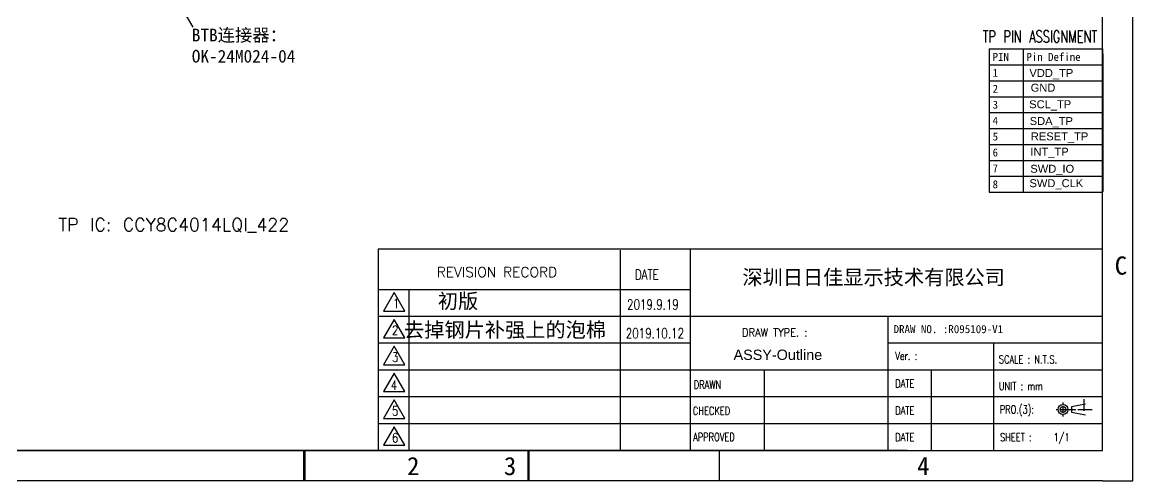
# Model space of a CAD drawing. Header units: millimetres. Extents: x 37 to 234, y -216 to -66.
# Drawn here: x 102.4 to 233.7, y -215.8 to -161.6 of the extents above; entities that cross this region are included whole.
import ezdxf

# ---------------------------------------------------------------- set-up
doc = ezdxf.new("R2010")
doc.units = ezdxf.units.MM
doc.layers.add('dim', color=1, linetype='Continuous', lineweight=9)
doc.styles.add('C-E02$0$HZ', font='txt.shx', dxfattribs={"bigfont": 'HZTXT0'})
doc.styles.get("Standard").update_dxf_attribs({"font": 'txt', "bigfont": 'gbcbig.shx'})
doc.styles.add('STYLE1', font='', dxfattribs={"width": 0.9})
doc.styles.add('style10', font='romanc.shx')
doc.styles.add('ZIF', font='romans.shx', dxfattribs={"width": 0.8, "bigfont": 'gbcbig.shx'})
doc.styles.add('仿宋', font='simfang.ttf', dxfattribs={"height": 2.5})
doc.styles.add('宋体', font='')
doc.styles.get('STYLE1').set_extended_font_data('SimSun')
doc.styles.get('宋体').set_extended_font_data('SimSun')
doc.dimstyles.new('ZIF', dxfattribs={"dimtxt": 1, "dimasz": 0.3, "dimexe": 0.05, "dimexo": 0.05, "dimgap": 0.1, "dimtad": 0, "dimrnd": 0.0005, "dimzin": 9, "dimdsep": 46, "dimtxsty": 'ZIF', "dimcen": 0.5, "dimadec": 0, "dimazin": 0, "dimtfac": 1, "dimtmove": 0, "dimatfit": 0, "dimfxl": 0, "dimtolj": 1, "dimtzin": 1, "dimarcsym": 0})

msp = doc.modelspace()

# ---------------------------------------------------------------- linework, layer by layer
at = {"color": 0, "linetype": 'Continuous'}
for p, q in [((233.70001, -215.75496), (233.70001, -66.15396)), ((230.13864, -212.19358), (230.13864, -69.71533))]:
    msp.add_line(p, q, dxfattribs=at)
at = {"color": 7, "linetype": 'Continuous'}
for p, q in [((216.73224, -164.72991), (230.13864, -164.72991)), ((216.73224, -164.72991), (216.73224, -181.66431)), ((220.73064, -164.72991), (220.73064, -181.66431)), ((230.13864, -164.72884), (230.13864, -181.66431)), ((216.73224, -166.61151), (230.13864, -166.61151)), ((216.73224, -168.49311), (230.13864, -168.49311)), ((216.73224, -170.37471), (230.13864, -170.37471)), ((216.73224, -172.25631), (230.13864, -172.25631)), ((216.73224, -174.13791), (230.13864, -174.13791)), ((216.73224, -176.01951), (230.13864, -176.01951)), ((216.73224, -177.90111), (230.13864, -177.90111)), ((216.73224, -179.78271), (230.13864, -179.78271)), ((230.13864, -181.66431), (230.13864, -180.832)), ((216.73224, -181.66431), (230.13864, -181.66431))]:
    msp.add_line(p, q, dxfattribs=at)
for p, q in [((230.0825, -188.40048), (144.51387, -188.40048)), ((144.51387, -188.40048), (144.51387, -212.19358)), ((173.09465, -188.50511), (173.09465, -212.19358)), ((181.38588, -188.40048), (181.38588, -212.19358)), ((144.51387, -193.1591), (181.38588, -193.1591)), ((148.13728, -193.1591), (148.13728, -212.19358)), ((230.0825, -196.33151), (144.51387, -196.33151)), ((204.73152, -196.33151), (204.73152, -212.19358)), ((181.38588, -199.50392), (144.51387, -199.50392)), ((230.0825, -199.50392), (204.73152, -199.50392)), ((217.22012, -199.50392), (217.22012, -212.19358)), ((230.0825, -202.67634), (144.51387, -202.67634)), ((190.1332, -202.67634), (190.1332, -212.09516)), ((209.87174, -202.67634), (209.87174, -212.19358)), ((230.0825, -205.84875), (144.51387, -205.84875)), ((224.62567, -207.33314), (224.92283, -207.33314)), ((225.07103, -207.33314), (226.97789, -207.33314)), ((225.4458, -206.51301), (225.4458, -206.83653)), ((225.4458, -206.94018), (225.4458, -207.74474)), ((228.12479, -206.71771), (226.45052, -207.03276)), ((226.45052, -207.03276), (226.45052, -207.63353)), ((227.21995, -207.33314), (228.90542, -207.33314)), ((227.90103, -206.10928), (227.90103, -207.47691)), ((225.4458, -207.85827), (225.4458, -208.15327)), ((226.45052, -207.63353), (228.12479, -207.94858)), ((230.0825, -209.02117), (144.51387, -209.02117)), ((40.34516, -212.19358), (230.13864, -212.19358)), ((135.72443, -215.75496), (135.72443, -212.19358)), ((135.85192, -215.75496), (135.85192, -212.19358)), ((161.46142, -212.19358), (161.49475, -212.19358)), ((162.21574, -215.75496), (162.21574, -212.19358)), ((162.34324, -215.75496), (162.34324, -212.19358)), ((184.8583, -215.75496), (184.8583, -212.19358)), ((230.13864, -215.75496), (233.70001, -215.75496))]:
    msp.add_line(p, q)
at = {"color": 7, "lineweight": 0}
msp.add_line((40.34516, -212.19358), (207.03864, -212.19358), dxfattribs=at)
for points in [[(230.13864, -215.75496), (230.13864, -215.75496), (36.78379, -215.75496), (36.78379, -66.15396), (233.70001, -66.15396)], [(207.03864, -212.19358), (207.03864, -212.19358), (40.34516, -212.19358), (40.34516, -69.71533), (210.60001, -69.71533)]]:
    msp.add_lwpolyline(points)
at = {"color": 7, "linetype": 'Continuous'}
for points in [[(230.13864, -164.72991), (230.13976, -178.70276)], [(230.13976, -165.32194), (230.13976, -181.5677)]]:
    msp.add_lwpolyline(points, dxfattribs=at)
at = {"color": 1}
for points in [[(146.38306, -193.51078), (145.1196, -195.69917), (147.64653, -195.69917)], [(146.38306, -196.6832), (145.1196, -198.87158), (147.64653, -198.87158)], [(146.38306, -199.85561), (145.1196, -202.04399), (147.64653, -202.04399)], [(146.38306, -203.02802), (145.1196, -205.21641), (147.64653, -205.21641)], [(146.38306, -206.20044), (145.1196, -208.38882), (147.64653, -208.38882)], [(146.38306, -209.37285), (145.1196, -211.56123), (147.64653, -211.56123)]]:
    msp.add_lwpolyline(points, close=True, dxfattribs=at)
for radius in [0.58581, 0.33619]:
    msp.add_circle((225.4458, -207.33314), radius)

# ---------------------------------------------------------------- texts
at = {"color": 4, "width": 0.7}
msp.add_text('TP PIN ASSIGNMENT', height=1.4108566, dxfattribs=at).set_placement((215.96274, -163.96944))
for s, height, style, p in [('C', 2.14849, 'STYLE1', (231.56511, -191.39659)), ('REVISION RECORD', 1.1896551, 'style10', (151.42712, -191.69091)), ('初版', 1.75, '仿宋', (151.55112, -195.39758)), ('去掉钢片补强上的泡棉', 1.75, '仿宋', (147.56027, -198.78744)), ('DRAW NO. :R095109-V1', 0.9517241, '宋体', (205.42308, -198.30874)), ('2', 2.14849, 'STYLE1', (147.91501, -215.08952)), ('3', 2.14849, 'STYLE1', (159.36179, -215.08952)), ('4', 2.14849, 'STYLE1', (208.20351, -215.08952))]:
    msp.add_text(s, height=height, dxfattribs=dict(style=style)).set_placement(p)
at = {"style": 'style10'}
for s, height, width, p in [('DATE', 1.189655, 0.75, (174.84146, -191.98618)), ('2019.9.19', 1.189655, 0.75, (173.91853, -195.52542)), ('2019.10.12', 1.189655, 0.75, (173.76776, -198.91528)), ('DRAW TYPE. :', 0.9517241, 0.9, (187.51188, -198.70957)), ('Ver. :', 0.951724, 0.75, (205.62422, -201.47904)), ('SCALE : N.T.S.', 0.9517241, 0.75, (217.87076, -201.8909)), ('DRAWN', 0.951724, 0.75, (181.80743, -204.87432)), ('DATE', 0.951724, 0.75, (205.62583, -204.74328)), ('UNIT : mm', 0.951724, 0.75, (217.87076, -205.0435)), ('CHECKED', 0.951724, 0.75, (181.70308, -207.96348)), ('DATE', 0.951724, 0.75, (205.62583, -207.9157)), ('PRO.(3):', 0.951724, 0.75, (217.97836, -207.80118)), ('1/1', 0.951724, 0.75, (224.33866, -211.09008)), ('APPROVED', 0.951724, 0.75, (181.7263, -211.06061)), ('DATE', 0.951724, 0.75, (205.62583, -211.08811)), ('SHEET : ', 0.951724, 0.75, (218.00875, -211.09008))]:
    msp.add_text(s, height=height, dxfattribs=dict(at, width=width)).set_placement(p)
at = {"width": 0.8}
for s, p in [('1', (146.23636, -195.35458)), ('2', (146.12699, -198.527)), ('3', (146.12699, -201.69941)), ('4', (145.98934, -205.01367)), ('5', (146.12699, -208.04424)), ('6', (146.12699, -211.21665))]:
    msp.add_text(s, height=1.09419, dxfattribs=at).set_placement(p)
at = {"color": 4, "linetype": 'Continuous', "char_height": 0.9408, "width": 7.9968, "attachment_point": 1, "line_spacing_factor": 0.9, "style": '宋体'}
for s, insert in [('PIN', (217.13208, -165.20031)), ('Pin Define', (221.13048, -165.20031)), ('1', (217.13208, -167.08191)), ('{\\fArial|b0|i0|c0|p32;VDD_TP}', (221.47871, -167.10043)), ('2', (217.13208, -168.96351)), ('{\\fArial|b0|i0|c0|p32;GND}', (221.63049, -168.83907)), ('3', (217.13208, -170.84511)), ('{\\fArial|b0|i0|c0|p32;SCL_TP}', (221.45522, -170.79658)), ('4', (217.13208, -172.72671)), ('{\\fArial|b0|i0|c0|p32;SDA_TP}', (221.51345, -172.77867)), ('{\\fArial|b0|i0|c0|p32;RESET_TP}', (221.64878, -174.58941)), ('5', (217.13208, -174.60831)), ('6', (217.13208, -176.48991)), ('{\\fArial|b0|i0|c0|p32;INT_TP}', (221.59778, -176.40519)), ('7', (217.13208, -178.37151)), ('{\\fArial|b0|i0|c0|p32;SWD_IO}', (221.58831, -178.41993)), ('8', (217.13208, -180.25311)), ('{\\fArial|b0|i0|c0|p32;SWD_CLK}', (221.48478, -180.12171))]:
    msp.add_mtext(s, dxfattribs=dict(at, insert=insert))
at = {"insert": (106.69365, -184.7363), "char_height": 1.5105217, "width": 35.6697842, "attachment_point": 1}
msp.add_mtext('TP IC: CCY8C4014LQI_422', dxfattribs=at)
at = {"color": 1, "insert": (187.55176, -190.83399), "char_height": 1.75, "width": 33.1808958, "attachment_point": 1}
msp.add_mtext('{\\fSimSun|b0|i0|c134|p54;深圳日日佳显示技术有限公司}', dxfattribs=at)
at = {"layer": 'dim', "insert": (122.46643, -162.34132), "char_height": 1.5, "attachment_point": 1}
msp.add_mtext('{\\fSimSun|b0|i0|c134|p2;BTB连接器：\\POK-24M024-04}', dxfattribs=at)
at = {"layer": 'dim', "color": 1, "insert": (186.50993, -200.25645), "char_height": 1.215768, "width": 17.1217635, "attachment_point": 1, "style": 'C-E02$0$HZ'}
msp.add_mtext('{\\fArial|b0|i0|c0|p32;ASSY-Outline}', dxfattribs=at)

# ---------------------------------------------------------------- leaders
at = {"layer": 'dim'}
msp.add_leader([(118.56244, -155.32376), (122.61049, -162.15503)], dimstyle='ZIF', override={"dimtxt": 0.8, "dimtp": 0.1, "dimtm": 0.1}, dxfattribs=at)

doc.saveas('drawing.dxf')
